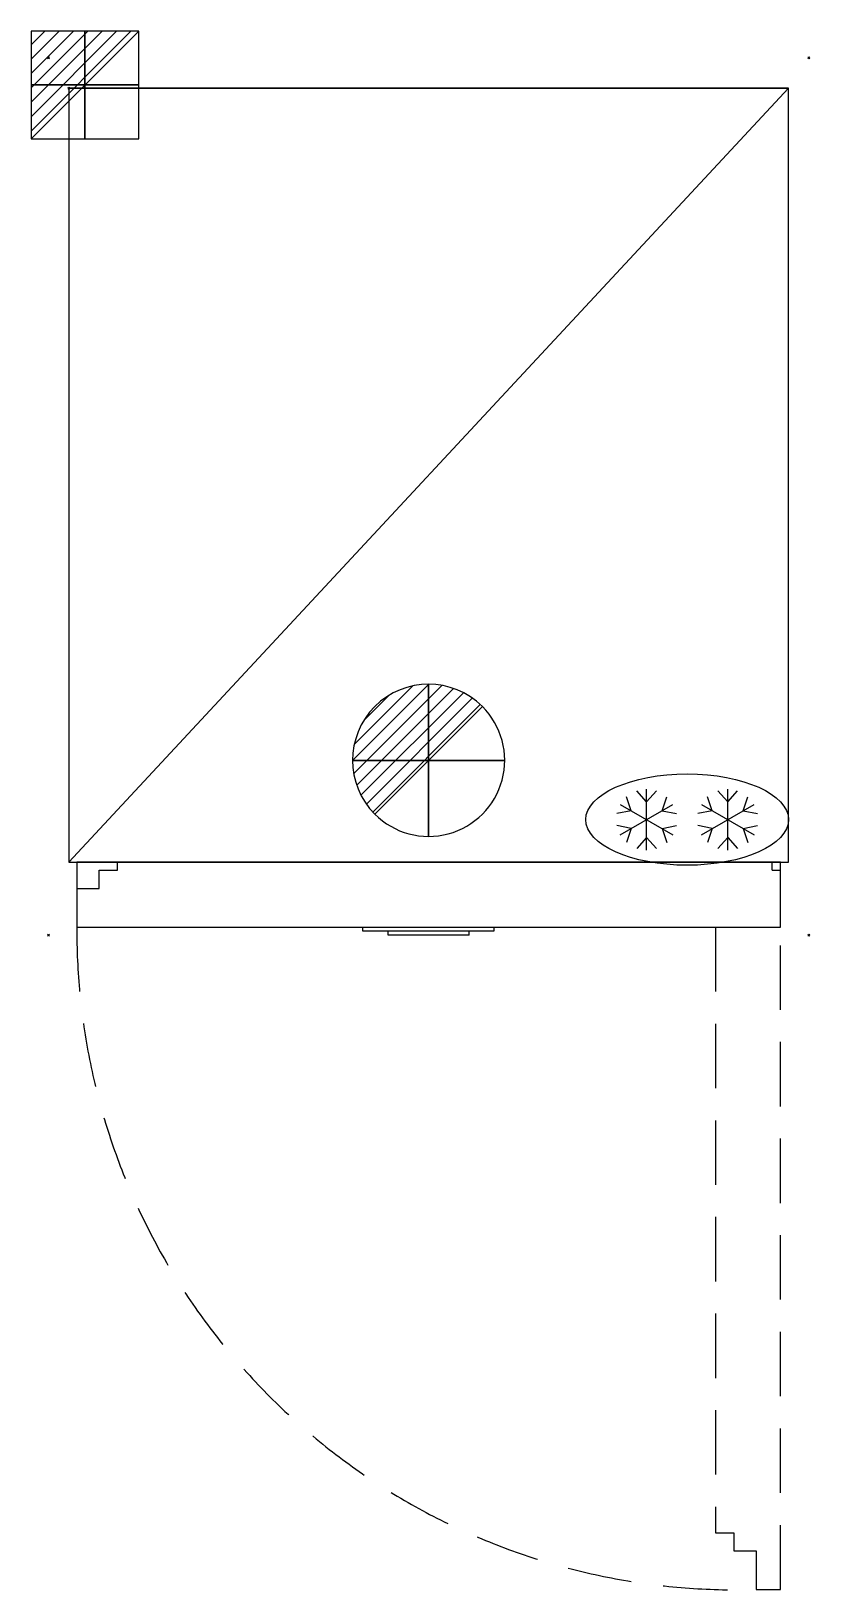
# Model space of a CAD drawing. Header units: millimetres. Extents: x -37 to 731, y -1480 to 56.
import ezdxf

# ---------------------------------------------------------------- set-up
doc = ezdxf.new("R2010")
doc.units = ezdxf.units.MM
doc.header["$PDMODE"] = 3
doc.linetypes.add('NASCOSTA', pattern=[9.525, 6.35, -3.175])
for name, color, linetype in [('IQ_200_2D', 1, 'Continuous'), ('IQ_204_2D', 7, 'Continuous'), ('IQ_CON_DRAIN_INT', 7, 'Continuous'), ('IQ_CON_ELECTRICITY_INT', 7, 'Continuous'), ('IQ_INS_3D', 3, 'Continuous')]:
    doc.layers.add(name, color=color, linetype=linetype)

# ---------------------------------------------------------------- blocks, each defined once
blk = doc.blocks.new('*X3')
at = {"color": 0}
for p, q in [((286.774344, 2204.447934), (296.618251, 2214.291842)), ((286.774344, 2205.862148), (295.204037, 2214.291842)), ((286.774344, 2207.276361), (293.789824, 2214.291842)), ((286.774344, 2208.690575), (292.37561, 2214.291842)), ((286.774344, 2210.104788), (290.961397, 2214.291842)), ((286.774344, 2211.519002), (289.547183, 2214.291842)), ((286.774344, 2212.933216), (288.13297, 2214.291842))]:
    blk.add_line(p, q, dxfattribs=at)
blk = doc.blocks.new('ELECTRICITY')
for p, q in [((2.121, 2.121), (-2.121, 2.121)), ((-2.121, 2.121), (-2.121, -2.121)), ((-2.121, -2.121), (2.121, 2.121)), ((2.121, -2.121), (2.121, 2.121)), ((-2.121, -2.121), (2.121, -2.121))]:
    blk.add_line(p, q)
at = {"extrusion": (-1, 0, 0)}
for p, q in [((0, -2.121, 2.121), (0, 2.121, 2.121)), ((0, 2.121, -2.121), (0, -2.121, -2.121)), ((0, 2.121, 2.121), (0, 2.121, -2.121)), ((0, 2.121, -2.121), (0, -2.121, 2.121)), ((0, -2.121, -2.121), (0, -2.121, 2.121))]:
    blk.add_line(p, q, dxfattribs=at)
at = {"extrusion": (0, -1, 0)}
for p, q in [((2.121, 0, 2.121), (-2.121, 0, 2.121)), ((-2.121, 0, -2.121), (2.121, 0, -2.121)), ((-2.121, 0, 2.121), (-2.121, 0, -2.121)), ((-2.121, 0, -2.121), (2.121, 0, 2.121)), ((2.121, 0, -2.121), (2.121, 0, 2.121))]:
    blk.add_line(p, q, dxfattribs=at)
at = {"xscale": 0.4000000000000909, "yscale": 0.4000000000000909, "zscale": 0.4000000000000909}
blk.add_blockref('*X3', (-116.831, -883.595), dxfattribs=at)
at = {"extrusion": (-1, 0, 0), "xscale": 0.3999999999999773, "yscale": 0.3999999999999773, "zscale": 0.3999999999999773}
blk.add_blockref('*X3', (-116.831, -883.595), dxfattribs=at)
at = {"extrusion": (0, -1, 0), "xscale": 0.4000000000000909, "yscale": 0.4000000000000909, "zscale": 0.4000000000000909}
blk.add_blockref('*X3', (-116.831, -883.595), dxfattribs=at)
blk = doc.blocks.new('*X4')
at = {"color": 0}
for p, q in [((313.99, 2209.04), (321.51, 2216.55)), ((314.11, 2207.74), (322.8, 2216.44)), ((314.16, 2210.62), (319.93, 2216.39)), ((314.4, 2206.62), (323.93, 2216.15)), ((314.82, 2205.62), (324.92, 2215.72)), ((315.1, 2212.98), (317.57, 2215.44)), ((315.35, 2204.74), (325.8, 2215.19)), ((315.99, 2203.96), (326.58, 2214.56))]:
    blk.add_line(p, q, dxfattribs=at)
blk = doc.blocks.new('DRAIN')
blk.add_line((-2.121, -2.121), (2.121, 2.121))
at = {"extrusion": (-1, 0, 0)}
blk.add_line((0, 2.121, -2.121), (0, -2.121, 2.121), dxfattribs=at)
at = {"extrusion": (0, -1, 0)}
blk.add_line((-2.121, 0, -2.121), (2.121, 0, 2.121), dxfattribs=at)
at = {"extrusion": (-1, 0, 0)}
for start, end in [(45, 225), (225, 45)]:
    blk.add_arc((0, 0), 3, start, end, dxfattribs=at)
for start, end in [(45, 225), (225, 45)]:
    blk.add_arc((0, 0), 3, start, end)
at = {"extrusion": (0, -1, 0)}
for start, end in [(45, 225), (225, 45)]:
    blk.add_arc((0, 0), 3, start, end, dxfattribs=at)
at = {"xscale": 0.4000000000000909, "yscale": 0.4000000000000909, "zscale": 0.4000000000000909}
blk.add_blockref('*X4', (-128.597, -883.621), dxfattribs=at)
at = {"extrusion": (-1, 0, 0), "xscale": 0.3999999999999773, "yscale": 0.3999999999999773, "zscale": 0.3999999999999773}
blk.add_blockref('*X4', (-128.597, -883.621), dxfattribs=at)
at = {"extrusion": (0, -1, 0), "xscale": 0.4000000000000909, "yscale": 0.4000000000000909, "zscale": 0.4000000000000909}
blk.add_blockref('*X4', (-128.597, -883.621), dxfattribs=at)
blk = doc.blocks.new('Freezer')
at = {"layer": 'IQ_204_2D'}
for p, q in [((-160, 131.5), (-169.6, 142.4)), ((-160, 84), (-160, 144)), ((-160, 131.5), (-150.4, 142.4)), ((-80, 131.5), (-89.6, 142.4)), ((-80, 84), (-80, 144)), ((-80, 131.5), (-70.4, 142.4)), ((-186, 129), (-134, 99)), ((-186, 99), (-134, 129)), ((-175.2, 122.7), (-179.8, 136.5)), ((-144.8, 122.7), (-140.2, 136.5)), ((-106, 99), (-54, 129)), ((-106, 129), (-54, 99)), ((-95.2, 122.7), (-99.8, 136.5)), ((-64.8, 122.7), (-60.2, 136.5)), ((-175.2, 122.7), (-189.4, 119.9)), ((-175.2, 105.2), (-189.4, 108.1)), ((-144.8, 122.7), (-130.6, 119.9)), ((-144.8, 105.2), (-130.6, 108.1)), ((-95.2, 122.7), (-109.4, 119.9)), ((-95.2, 105.2), (-109.4, 108.1)), ((-64.8, 122.7), (-50.6, 119.9)), ((-64.8, 105.2), (-50.6, 108.1)), ((-175.2, 105.2), (-179.8, 91.5)), ((-160, 96.5), (-169.6, 85.6)), ((-160, 96.5), (-150.4, 85.6)), ((-144.8, 105.2), (-140.2, 91.5)), ((-95.2, 105.2), (-99.8, 91.5)), ((-80, 96.5), (-89.6, 85.6)), ((-80, 96.5), (-70.4, 85.6)), ((-64.8, 105.2), (-60.2, 91.5))]:
    blk.add_line(p, q, dxfattribs=at)
blk.add_ellipse((-120, 114), major_axis=(-100, 0), ratio=0.45, dxfattribs=at)

msp = doc.modelspace()

# ---------------------------------------------------------------- linework, layer by layer
at = {"layer": 'IQ_200_2D'}
for p, q in [((710, 0), (0, 0)), ((0, 0), (0, -763)), ((710, -763), (710, 0)), ((0, -763), (8, -763)), ((8, -763), (8, -827)), ((702, -827), (702, -763)), ((702, -763), (710, -763)), ((8, -827), (290.2, -827)), ((290.2, -831), (290.2, -827)), ((419.2, -827), (702, -827)), ((419.2, -827), (419.2, -831)), ((315, -831), (290.2, -831)), ((315, -835), (315, -831)), ((395, -835), (315, -835)), ((395, -835), (395, -831)), ((419.2, -831), (395, -831))]:
    msp.add_line(p, q, dxfattribs=at)
at = {"layer": 'IQ_204_2D'}
for p, q in [((0, 0), (710, 0)), ((0, -763), (710, 0)), ((702, -763), (8, -763)), ((8, -763), (702, -763)), ((48, -771), (48, -763)), ((694, -771), (694, -763)), ((30, -771), (48, -771)), ((30, -789), (30, -771)), ((694, -771), (702, -771)), ((8, -789), (30, -789)), ((290.2, -827), (419.2, -827)), ((395, -831), (315, -831))]:
    msp.add_line(p, q, dxfattribs=at)
at = {"layer": 'IQ_204_2D', "linetype": 'NASCOSTA', "ltscale": 10}
for p, q in [((638, -827), (638, -1424)), ((702, -1480), (702, -827)), ((638, -1424), (656, -1424)), ((656, -1424), (656, -1442)), ((656, -1442), (678, -1442)), ((678, -1442), (678, -1480)), ((678, -1480), (702, -1480))]:
    msp.add_line(p, q, dxfattribs=at)
msp.add_arc((658, -830.3), 650, 179.7084, 271.764, dxfattribs=at)
at = {"layer": 'IQ_INS_3D'}
for p in [(-20, 30), (730, 30), (0, 0), (-20, -835), (730, -835)]:
    msp.add_point(p, dxfattribs=at)

# ---------------------------------------------------------------- block references
at = {"layer": 'IQ_204_2D'}
msp.add_blockref('Freezer', (730, -835), dxfattribs=at)
at = {"layer": 'IQ_CON_DRAIN_INT', "xscale": 25, "yscale": 25, "zscale": 25}
msp.add_blockref('DRAIN', (355, -662.6), dxfattribs=at)
at = {"layer": 'IQ_CON_ELECTRICITY_INT', "xscale": 25, "yscale": 25, "zscale": 25}
msp.add_blockref('ELECTRICITY', (16, 3.2), dxfattribs=at)

doc.saveas('drawing.dxf')
